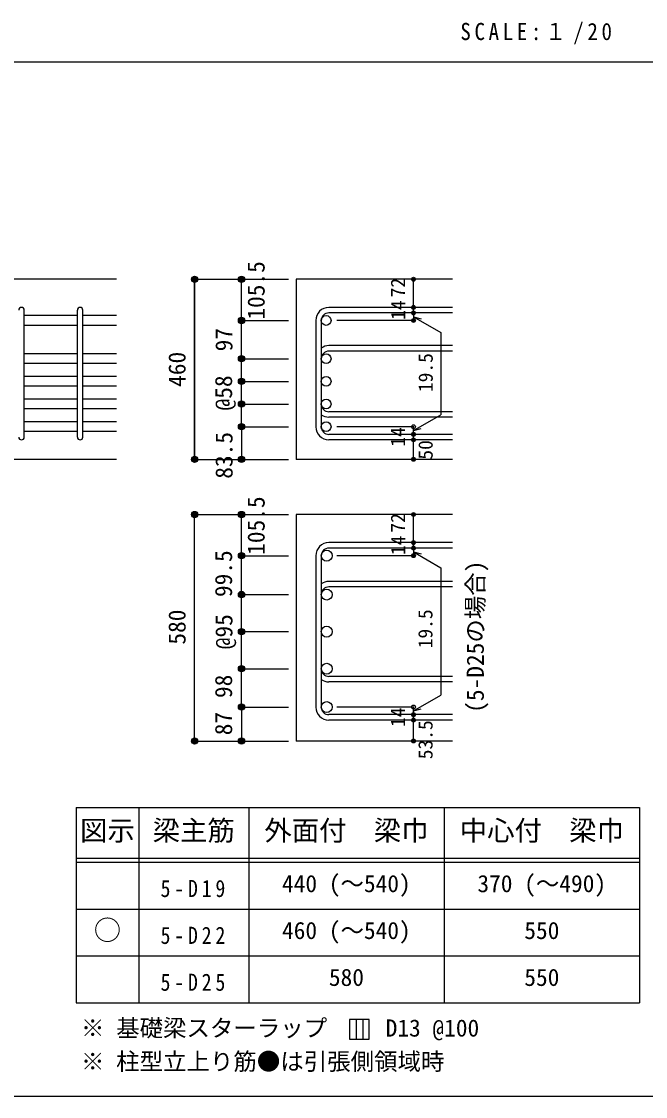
# Model space of a CAD drawing. Units: millimetres at full size, sheet at 1:20; details may follow other scales. Extents: x -3982 to 3969, y -2797 to 2801.
# Drawn here: x 825 to 2422, y -2797 to -45 of the extents above; entities that cross this region are included whole.
import ezdxf
from ezdxf.enums import TextEntityAlignment as Align

# ---------------------------------------------------------------- set-up
doc = ezdxf.new("R2010")
doc.units = ezdxf.units.MM
doc.header["$LTSCALE"] = 20
doc.header["$PDMODE"] = 32
doc.header["$PDSIZE"] = 10
for name, color, linetype in [('6-1_躯体線', 2, 'Continuous'), ('6-5_梁主筋', 7, 'Continuous'), ('6-6_S.T.P.', 7, 'Continuous'), ('6-7_文字', 7, 'Continuous'), ('6-D_寸法', 4, 'Continuous'), ('6-E_枠', 7, 'Continuous'), ('F-0_枠', 6, 'Continuous')]:
    doc.layers.add(name, color=color, linetype=linetype)
doc.styles.add('ＭＳ ゴシック', font='')
doc.styles.get('ＭＳ ゴシック').set_extended_font_data('MS Gothic')

msp = doc.modelspace()

# ---------------------------------------------------------------- linework, layer by layer
at = {"layer": '6-1_躯体線'}
for p, q in [((1068.29, -704.67), (68.29, -704.67)), ((1928.29, -704.67), (1528.29, -704.67)), ((1528.29, -704.67), (1528.29, -1165.67)), ((1068.29, -1165.67), (668.29, -1165.67)), ((1928.29, -1165.67), (1528.29, -1165.67)), ((1928.29, -1306.81), (1528.29, -1306.81)), ((1528.29, -1306.81), (1528.29, -1886.81)), ((1928.29, -1886.81), (1528.29, -1886.81))]:
    msp.add_line(p, q, dxfattribs=at)
at = {"layer": '6-5_梁主筋'}
for p, q in [((968.29, -797.72), (832.29, -797.72)), ((1068.29, -797.72), (982.29, -797.72)), ((968.29, -822.72), (832.29, -822.72)), ((1068.29, -822.72), (982.29, -822.72)), ((968.29, -895.67), (832.29, -895.67)), ((1068.29, -895.67), (982.29, -895.67)), ((968.29, -920.67), (832.29, -920.67)), ((1068.29, -920.67), (982.29, -920.67)), ((968.29, -953.67), (832.29, -953.67)), ((1068.29, -953.67), (982.29, -953.67)), ((968.29, -978.67), (832.29, -978.67)), ((1068.29, -978.67), (982.29, -978.67)), ((968.29, -1011.67), (832.29, -1011.67)), ((1068.29, -1011.67), (982.29, -1011.67)), ((968.29, -1036.67), (832.29, -1036.67)), ((1068.29, -1036.67), (982.29, -1036.67)), ((968.29, -1069.67), (832.29, -1069.67)), ((1068.29, -1069.67), (982.29, -1069.67)), ((968.29, -1094.67), (832.29, -1094.67)), ((1068.29, -1094.67), (982.29, -1094.67))]:
    msp.add_line(p, q, dxfattribs=at)
at = {"layer": '6-5_梁主筋', "color": 3}
for centre, radius in [((1604.79, -810.22), 12.5), ((1604.79, -908.17), 12.5), ((1604.79, -966.17), 12.5), ((1604.79, -1024.17), 12.5), ((1604.79, -1082.17), 12.5), ((1606.29, -1412.36), 14), ((1606.29, -1511.81), 14), ((1606.29, -1606.81), 14), ((1606.29, -1701.81), 14), ((1606.29, -1799.81), 14)]:
    msp.add_circle(centre, radius, dxfattribs=at)
at = {"layer": '6-6_S.T.P.'}
for p, q in [((832.29, -1108.67), (832.29, -784.11)), ((968.29, -1108.67), (968.29, -784.11)), ((982.29, -1108.67), (982.29, -784.11)), ((1928.29, -776.72), (1611.79, -776.72)), ((1928.29, -790.72), (1611.79, -790.72)), ((1578.29, -810.22), (1578.29, -1082.17)), ((1592.29, -810.22), (1592.29, -1082.17)), ((1928.29, -874.67), (1611.79, -874.67)), ((1928.29, -888.67), (1611.79, -888.67)), ((1928.29, -1043.67), (1611.79, -1043.67)), ((1928.29, -1057.67), (1611.79, -1057.67)), ((1928.29, -1101.67), (1611.79, -1101.67)), ((1928.29, -1115.67), (1611.79, -1115.67)), ((1928.29, -1378.86), (1611.79, -1378.86)), ((1928.29, -1392.86), (1611.79, -1392.86)), ((1578.29, -1412.36), (1578.29, -1799.81)), ((1592.29, -1412.36), (1592.29, -1799.81)), ((1928.29, -1478.31), (1611.79, -1478.31)), ((1928.29, -1492.31), (1611.79, -1492.31)), ((1928.29, -1721.31), (1611.79, -1721.31)), ((1928.29, -1735.31), (1611.79, -1735.31)), ((1928.29, -1819.31), (1611.79, -1819.31)), ((1928.29, -1833.31), (1611.79, -1833.31))]:
    msp.add_line(p, q, dxfattribs=at)
for centre, radius, start, end in [((825.29, -783.72), 7, 0, 180), ((975.29, -783.72), 7, 0, 180), ((1611.79, -810.22), 33.5, 90, 180), ((1611.79, -810.22), 19.5, 90, 180), ((1611.79, -908.17), 33.5, 90, 125.59765), ((1611.79, -908.17), 19.5, 90, 180), ((1611.79, -1024.17), 19.5, 180, 270), ((1611.79, -1024.17), 33.5, 234.40235, 270), ((1611.79, -1082.17), 33.5, 180, 270), ((1611.79, -1082.17), 19.5, 180, 270), ((825.29, -1108.67), 7, 180, 0), ((975.29, -1108.67), 7, 180, 0), ((1611.79, -1412.36), 33.5, 90, 180), ((1611.79, -1412.36), 19.5, 90, 180), ((1611.79, -1511.81), 33.5, 90, 125.59765), ((1611.79, -1511.81), 19.5, 90, 180), ((1611.79, -1701.81), 19.5, 180, 270), ((1611.79, -1701.81), 33.5, 234.40235, 270), ((1611.79, -1799.81), 33.5, 180, 270), ((1611.79, -1799.81), 19.5, 180, 270)]:
    msp.add_arc(centre, radius, start, end, dxfattribs=at)
at = {"layer": '6-7_文字'}
for p, q in [((1681.61, -2600.01), (1681.61, -2650.01)), ((1698.27, -2600.01), (1698.27, -2650.01))]:
    msp.add_line(p, q, dxfattribs=at)
msp.add_lwpolyline([(1664.94, -2650.01), (1714.94, -2650.01), (1714.94, -2600.01), (1664.94, -2600.01)], close=True, dxfattribs=at)
at = {"layer": '6-D_寸法'}
for p, q in [((1268.29, -704.67), (1388.29, -704.67)), ((1268.29, -704.67), (1388.29, -704.67)), ((1268.29, -704.67), (1388.29, -704.67)), ((1268.29, -704.67), (1268.29, -1165.67)), ((1268.29, -704.67), (1268.29, -1165.67)), ((1268.29, -1165.67), (1268.29, -704.67)), ((1388.29, -704.67), (1508.29, -704.67)), ((1388.29, -810.22), (1388.29, -704.67)), ((1828.29, -776.72), (1828.29, -704.67)), ((1828.29, -790.72), (1828.29, -776.72)), ((1828.29, -790.72), (1828.29, -810.22)), ((1388.29, -810.22), (1508.29, -810.22)), ((1388.29, -908.17), (1388.29, -810.22)), ((1828.29, -810.22), (1632.2, -810.22)), ((1828.29, -800.47), (1898.35, -840.92)), ((1828.29, -800.47), (1847.61, -805.65)), ((1898.35, -840.92), (1898.35, -1051.47)), ((1388.29, -908.17), (1508.29, -908.17)), ((1388.29, -1082.17), (1388.29, -908.17)), ((1388.29, -966.17), (1508.29, -966.17)), ((1388.29, -1024.17), (1508.29, -1024.17)), ((1828.29, -1091.92), (1898.35, -1051.47)), ((1388.29, -1082.17), (1508.29, -1082.17)), ((1388.29, -1082.17), (1388.29, -1165.67)), ((1828.29, -1082.17), (1632.2, -1082.17)), ((1828.29, -1101.67), (1828.29, -1082.17)), ((1828.29, -1091.92), (1847.61, -1086.75)), ((1828.29, -1115.67), (1828.29, -1101.67)), ((1828.29, -1165.67), (1828.29, -1115.67)), ((1268.29, -1165.67), (1388.29, -1165.67)), ((1388.29, -1165.67), (1508.29, -1165.67)), ((1268.29, -1306.81), (1388.29, -1306.81)), ((1268.29, -1306.81), (1388.29, -1306.81)), ((1268.29, -1306.81), (1388.29, -1306.81)), ((1268.29, -1886.81), (1268.29, -1306.81)), ((1388.29, -1306.81), (1508.29, -1306.81)), ((1388.29, -1412.36), (1388.29, -1306.81)), ((1828.29, -1378.86), (1828.29, -1306.81)), ((1828.29, -1392.86), (1828.29, -1378.86)), ((1828.29, -1392.86), (1828.29, -1412.36)), ((1828.29, -1402.61), (1898.35, -1443.06)), ((1828.29, -1402.61), (1847.61, -1407.79)), ((1388.29, -1412.36), (1508.29, -1412.36)), ((1388.29, -1510.31), (1388.29, -1412.36)), ((1828.29, -1412.36), (1632.2, -1412.36)), ((1898.35, -1443.06), (1898.35, -1769.11)), ((1388.29, -1799.81), (1388.29, -1510.31)), ((1388.29, -1511.81), (1508.29, -1511.81)), ((1388.29, -1606.81), (1508.29, -1606.81)), ((1388.29, -1701.81), (1508.29, -1701.81)), ((1828.29, -1809.56), (1898.35, -1769.11)), ((1388.29, -1799.81), (1508.29, -1799.81)), ((1388.29, -1799.81), (1388.29, -1886.81)), ((1828.29, -1799.81), (1632.2, -1799.81)), ((1828.29, -1819.31), (1828.29, -1799.81)), ((1828.29, -1809.56), (1847.61, -1804.39)), ((1828.29, -1833.31), (1828.29, -1819.31)), ((1828.29, -1886.81), (1828.29, -1833.31)), ((1268.29, -1886.81), (1388.29, -1886.81)), ((1388.29, -1886.81), (1508.29, -1886.81))]:
    msp.add_line(p, q, dxfattribs=at)
for centre, radius in [((1268.29, -704.67), 8), ((1268.29, -704.67), 7.2), ((1268.29, -704.67), 6.4), ((1268.29, -704.67), 5.6), ((1268.29, -704.67), 4.8), ((1268.29, -704.67), 4), ((1268.29, -704.67), 3.2), ((1268.29, -704.67), 2.4), ((1268.29, -704.67), 1.6), ((1268.29, -704.67), 0.8), ((1388.29, -704.67), 8), ((1388.29, -704.67), 7.2), ((1388.29, -704.67), 6.4), ((1388.29, -704.67), 5.6), ((1388.29, -704.67), 4.8), ((1388.29, -704.67), 4), ((1388.29, -704.67), 3.2), ((1388.29, -704.67), 2.4), ((1388.29, -704.67), 1.6), ((1388.29, -704.67), 0.8), ((1828.29, -704.67), 4), ((1828.29, -704.67), 3.6), ((1828.29, -704.67), 3.2), ((1828.29, -704.67), 2.8), ((1828.29, -704.67), 2.4), ((1828.29, -704.67), 2), ((1828.29, -704.67), 1.6), ((1828.29, -704.67), 1.2), ((1828.29, -704.67), 0.8), ((1828.29, -704.67), 0.4), ((1828.29, -776.72), 4), ((1828.29, -790.72), 4), ((1828.29, -776.72), 3.6), ((1828.29, -790.72), 3.6), ((1828.29, -776.72), 3.2), ((1828.29, -790.72), 3.2), ((1828.29, -776.72), 2.8), ((1828.29, -790.72), 2.8), ((1828.29, -776.72), 2.4), ((1828.29, -790.72), 2.4), ((1828.29, -776.72), 2), ((1828.29, -790.72), 2), ((1828.29, -776.72), 1.6), ((1828.29, -790.72), 1.6), ((1828.29, -776.72), 1.2), ((1828.29, -790.72), 1.2), ((1828.29, -776.72), 0.8), ((1828.29, -790.72), 0.8), ((1828.29, -776.72), 0.4), ((1828.29, -790.72), 0.4), ((1388.29, -810.22), 8), ((1388.29, -810.22), 7.2), ((1388.29, -810.22), 6.4), ((1388.29, -810.22), 5.6), ((1388.29, -810.22), 4.8), ((1388.29, -810.22), 4), ((1388.29, -810.22), 3.2), ((1388.29, -810.22), 2.4), ((1388.29, -810.22), 1.6), ((1388.29, -810.22), 0.8), ((1828.29, -810.22), 4), ((1828.29, -810.22), 3.6), ((1828.29, -810.22), 3.2), ((1828.29, -810.22), 2.8), ((1828.29, -810.22), 2.4), ((1828.29, -810.22), 2), ((1828.29, -810.22), 1.6), ((1828.29, -810.22), 1.2), ((1828.29, -810.22), 0.8), ((1828.29, -810.22), 0.4), ((1388.29, -908.17), 8), ((1388.29, -908.17), 7.2), ((1388.29, -908.17), 6.4), ((1388.29, -908.17), 5.6), ((1388.29, -908.17), 4.8), ((1388.29, -908.17), 4), ((1388.29, -908.17), 3.2), ((1388.29, -908.17), 2.4), ((1388.29, -908.17), 1.6), ((1388.29, -908.17), 0.8), ((1388.29, -966.17), 8), ((1388.29, -966.17), 7.2), ((1388.29, -966.17), 6.4), ((1388.29, -966.17), 5.6), ((1388.29, -966.17), 4.8), ((1388.29, -966.17), 4), ((1388.29, -966.17), 3.2), ((1388.29, -966.17), 2.4), ((1388.29, -966.17), 1.6), ((1388.29, -966.17), 0.8), ((1388.29, -1024.17), 8), ((1388.29, -1024.17), 7.2), ((1388.29, -1024.17), 6.4), ((1388.29, -1024.17), 5.6), ((1388.29, -1024.17), 4.8), ((1388.29, -1024.17), 4), ((1388.29, -1024.17), 3.2), ((1388.29, -1024.17), 2.4), ((1388.29, -1024.17), 1.6), ((1388.29, -1024.17), 0.8), ((1388.29, -1082.17), 8), ((1388.29, -1082.17), 7.2), ((1388.29, -1082.17), 6.4), ((1388.29, -1082.17), 5.6), ((1388.29, -1082.17), 4.8), ((1388.29, -1082.17), 4), ((1388.29, -1082.17), 3.2), ((1388.29, -1082.17), 2.4), ((1388.29, -1082.17), 1.6), ((1388.29, -1082.17), 0.8), ((1828.29, -1101.67), 4), ((1828.29, -1101.67), 3.6), ((1828.29, -1101.67), 3.2), ((1828.29, -1101.67), 2.8), ((1828.29, -1101.67), 2.4), ((1828.29, -1101.67), 2), ((1828.29, -1101.67), 1.6), ((1828.29, -1101.67), 1.2), ((1828.29, -1115.67), 4), ((1828.29, -1115.67), 3.6), ((1828.29, -1115.67), 3.2), ((1828.29, -1115.67), 2.8), ((1828.29, -1115.67), 2.4), ((1828.29, -1115.67), 2), ((1828.29, -1115.67), 1.6), ((1828.29, -1115.67), 1.2), ((1828.29, -1101.67), 0.8), ((1828.29, -1115.67), 0.8), ((1828.29, -1101.67), 0.4), ((1828.29, -1115.67), 0.4), ((1268.29, -1165.67), 8), ((1268.29, -1165.67), 7.2), ((1268.29, -1165.67), 6.4), ((1268.29, -1165.67), 5.6), ((1268.29, -1165.67), 4.8), ((1268.29, -1165.67), 4), ((1268.29, -1165.67), 3.2), ((1268.29, -1165.67), 2.4), ((1268.29, -1165.67), 1.6), ((1268.29, -1165.67), 0.8), ((1388.29, -1165.67), 8), ((1388.29, -1165.67), 7.2), ((1388.29, -1165.67), 6.4), ((1388.29, -1165.67), 5.6), ((1388.29, -1165.67), 4.8), ((1388.29, -1165.67), 4), ((1388.29, -1165.67), 3.2), ((1388.29, -1165.67), 2.4), ((1388.29, -1165.67), 1.6), ((1388.29, -1165.67), 0.8), ((1828.29, -1165.67), 4), ((1828.29, -1165.67), 3.6), ((1828.29, -1165.67), 3.2), ((1828.29, -1165.67), 2.8), ((1828.29, -1165.67), 2.4), ((1828.29, -1165.67), 2), ((1828.29, -1165.67), 1.6), ((1828.29, -1165.67), 1.2), ((1828.29, -1165.67), 0.8), ((1828.29, -1165.67), 0.4), ((1268.29, -1306.81), 8), ((1268.29, -1306.81), 7.2), ((1268.29, -1306.81), 6.4), ((1268.29, -1306.81), 5.6), ((1268.29, -1306.81), 4.8), ((1268.29, -1306.81), 4), ((1268.29, -1306.81), 3.2), ((1268.29, -1306.81), 2.4), ((1268.29, -1306.81), 1.6), ((1268.29, -1306.81), 0.8), ((1388.29, -1306.81), 8), ((1388.29, -1306.81), 7.2), ((1388.29, -1306.81), 6.4), ((1388.29, -1306.81), 5.6), ((1388.29, -1306.81), 4.8), ((1388.29, -1306.81), 4), ((1388.29, -1306.81), 3.2), ((1388.29, -1306.81), 2.4), ((1388.29, -1306.81), 1.6), ((1388.29, -1306.81), 0.8), ((1828.29, -1306.81), 4), ((1828.29, -1306.81), 3.6), ((1828.29, -1306.81), 3.2), ((1828.29, -1306.81), 2.8), ((1828.29, -1306.81), 2.4), ((1828.29, -1306.81), 2), ((1828.29, -1306.81), 1.6), ((1828.29, -1306.81), 1.2), ((1828.29, -1306.81), 0.8), ((1828.29, -1306.81), 0.4), ((1828.29, -1378.86), 4), ((1828.29, -1378.86), 3.6), ((1828.29, -1378.86), 3.2), ((1828.29, -1392.86), 4), ((1828.29, -1392.86), 3.6), ((1828.29, -1392.86), 3.2), ((1828.29, -1378.86), 2.8), ((1828.29, -1392.86), 2.8), ((1828.29, -1378.86), 2.4), ((1828.29, -1392.86), 2.4), ((1828.29, -1378.86), 2), ((1828.29, -1392.86), 2), ((1828.29, -1378.86), 1.6), ((1828.29, -1392.86), 1.6), ((1828.29, -1378.86), 1.2), ((1828.29, -1392.86), 1.2), ((1828.29, -1378.86), 0.8), ((1828.29, -1392.86), 0.8), ((1828.29, -1378.86), 0.4), ((1828.29, -1392.86), 0.4), ((1388.29, -1412.36), 8), ((1388.29, -1412.36), 7.2), ((1388.29, -1412.36), 6.4), ((1388.29, -1412.36), 5.6), ((1388.29, -1412.36), 4.8), ((1388.29, -1412.36), 4), ((1388.29, -1412.36), 3.2), ((1388.29, -1412.36), 2.4), ((1388.29, -1412.36), 1.6), ((1388.29, -1412.36), 0.8), ((1828.29, -1412.36), 4), ((1828.29, -1412.36), 3.6), ((1828.29, -1412.36), 3.2), ((1828.29, -1412.36), 2.8), ((1828.29, -1412.36), 2.4), ((1828.29, -1412.36), 2), ((1828.29, -1412.36), 1.6), ((1828.29, -1412.36), 1.2), ((1828.29, -1412.36), 0.8), ((1828.29, -1412.36), 0.4), ((1388.29, -1511.81), 8), ((1388.29, -1511.81), 7.2), ((1388.29, -1511.81), 6.4), ((1388.29, -1511.81), 5.6), ((1388.29, -1511.81), 4.8), ((1388.29, -1511.81), 4), ((1388.29, -1511.81), 3.2), ((1388.29, -1511.81), 2.4), ((1388.29, -1511.81), 1.6), ((1388.29, -1511.81), 0.8), ((1388.29, -1606.81), 8), ((1388.29, -1606.81), 7.2), ((1388.29, -1606.81), 6.4), ((1388.29, -1606.81), 5.6), ((1388.29, -1606.81), 4.8), ((1388.29, -1606.81), 4), ((1388.29, -1606.81), 3.2), ((1388.29, -1606.81), 2.4), ((1388.29, -1606.81), 1.6), ((1388.29, -1606.81), 0.8), ((1388.29, -1701.81), 8), ((1388.29, -1701.81), 7.2), ((1388.29, -1701.81), 6.4), ((1388.29, -1701.81), 5.6), ((1388.29, -1701.81), 4.8), ((1388.29, -1701.81), 4), ((1388.29, -1701.81), 3.2), ((1388.29, -1701.81), 2.4), ((1388.29, -1701.81), 1.6), ((1388.29, -1701.81), 0.8), ((1388.29, -1799.81), 8), ((1388.29, -1799.81), 7.2), ((1388.29, -1799.81), 6.4), ((1388.29, -1799.81), 5.6), ((1388.29, -1799.81), 4.8), ((1388.29, -1799.81), 4), ((1388.29, -1799.81), 3.2), ((1388.29, -1799.81), 2.4), ((1388.29, -1799.81), 1.6), ((1388.29, -1799.81), 0.8), ((1828.29, -1819.31), 4), ((1828.29, -1819.31), 3.6), ((1828.29, -1819.31), 3.2), ((1828.29, -1833.31), 4), ((1828.29, -1833.31), 3.6), ((1828.29, -1833.31), 3.2), ((1828.29, -1819.31), 2.8), ((1828.29, -1833.31), 2.8), ((1828.29, -1819.31), 2.4), ((1828.29, -1833.31), 2.4), ((1828.29, -1819.31), 2), ((1828.29, -1833.31), 2), ((1828.29, -1819.31), 1.6), ((1828.29, -1833.31), 1.6), ((1828.29, -1819.31), 1.2), ((1828.29, -1833.31), 1.2), ((1828.29, -1819.31), 0.8), ((1828.29, -1833.31), 0.8), ((1828.29, -1819.31), 0.4), ((1828.29, -1833.31), 0.4), ((1268.29, -1886.81), 8), ((1268.29, -1886.81), 7.2), ((1268.29, -1886.81), 6.4), ((1268.29, -1886.81), 5.6), ((1268.29, -1886.81), 4.8), ((1268.29, -1886.81), 4), ((1268.29, -1886.81), 3.2), ((1268.29, -1886.81), 2.4), ((1268.29, -1886.81), 1.6), ((1268.29, -1886.81), 0.8), ((1388.29, -1886.81), 8), ((1388.29, -1886.81), 7.2), ((1388.29, -1886.81), 6.4), ((1388.29, -1886.81), 5.6), ((1388.29, -1886.81), 4.8), ((1388.29, -1886.81), 4), ((1388.29, -1886.81), 3.2), ((1388.29, -1886.81), 2.4), ((1388.29, -1886.81), 1.6), ((1388.29, -1886.81), 0.8), ((1828.29, -1886.81), 4), ((1828.29, -1886.81), 3.6), ((1828.29, -1886.81), 3.2), ((1828.29, -1886.81), 2.8), ((1828.29, -1886.81), 2.4), ((1828.29, -1886.81), 2), ((1828.29, -1886.81), 1.6), ((1828.29, -1886.81), 1.2), ((1828.29, -1886.81), 0.8), ((1828.29, -1886.81), 0.4)]:
    msp.add_circle(centre, radius, dxfattribs=at)
at = {"layer": '6-D_寸法', "color": 7}
for p in [(1268.29, -704.67), (1268.29, -704.67), (1388.29, -704.67), (1388.29, -704.67), (1828.29, -704.67), (1828.29, -776.72), (1828.29, -790.72), (1388.29, -810.22), (1388.29, -810.22), (1828.29, -810.22), (1388.29, -908.17), (1388.29, -908.17), (1388.29, -966.17), (1388.29, -966.17), (1388.29, -1024.17), (1388.29, -1024.17), (1388.29, -1082.17), (1388.29, -1082.17), (1828.29, -1082.17), (1828.29, -1082.17), (1828.29, -1101.67), (1828.29, -1115.67), (1268.29, -1165.67), (1268.29, -1165.67), (1388.29, -1165.67), (1388.29, -1165.67), (1828.29, -1165.67), (1268.29, -1306.81), (1388.29, -1306.81), (1828.29, -1306.81), (1828.29, -1378.86), (1828.29, -1392.86), (1388.29, -1412.36), (1828.29, -1412.36), (1388.29, -1511.81), (1388.29, -1606.81), (1388.29, -1701.81), (1388.29, -1799.81), (1828.29, -1799.81), (1828.29, -1799.81), (1828.29, -1819.31), (1828.29, -1833.31), (1268.29, -1886.81), (1388.29, -1886.81), (1828.29, -1886.81)]:
    msp.add_point(p, dxfattribs=at)
at = {"layer": '6-E_枠', "color": 3}
for p, q in [((965.14, -2056.95), (965.14, -2556.95)), ((965.14, -2056.95), (2406.83, -2056.95)), ((2406.83, -2056.95), (2406.83, -2556.95)), ((965.14, -2556.95), (2406.83, -2556.95))]:
    msp.add_line(p, q, dxfattribs=at)
at = {"layer": '6-E_枠'}
for p, q in [((1125.14, -2056.95), (1125.14, -2556.95)), ((1406.83, -2056.95), (1406.83, -2556.95)), ((1906.83, -2056.95), (1906.83, -2556.95)), ((965.14, -2186.95), (2406.83, -2186.95)), ((965.14, -2196.95), (2406.83, -2196.95)), ((965.14, -2316.95), (2406.83, -2316.95)), ((965.14, -2436.95), (2406.83, -2436.95))]:
    msp.add_line(p, q, dxfattribs=at)
at = {"layer": 'F-0_枠', "color": 2}
msp.add_line((-3981.92, -148.03), (2482.4, -148.03), dxfattribs=at)
at = {"layer": 'F-0_枠'}
msp.add_line((3969.4, -2796.83), (-3981.92, -2796.83), dxfattribs=at)

# ---------------------------------------------------------------- texts
at = {"layer": '6-7_文字', "style": 'ＭＳ ゴシック'}
msp.add_text('(5-D25の場合)', height=43.99, rotation=90, dxfattribs=at).set_placement((2021.51, -1814.55), align=Align.BOTTOM_LEFT)
at = {"layer": '6-7_文字', "color": 2, "style": 'ＭＳ ゴシック'}
for s, p in [('図示', (975.14, -2156.95)), ('梁主筋', (1160.98, -2156.95)), ('外面付\u3000梁巾', (1446.83, -2156.95)), ('中心付\u3000梁巾', (1946.83, -2156.95)), ('○', (1010.14, -2411.95))]:
    msp.add_text(s, height=51.32, dxfattribs=at).set_placement(p, align=Align.BOTTOM_LEFT)
at = {"layer": '6-7_文字', "style": 'ＭＳ ゴシック'}
for s, p in [('440 (～540)', (1491.83, -2286.95)), ('370 (～490)', (1991.83, -2286.95)), ('460 (～540)', (1491.83, -2406.95)), ('550', (2111.83, -2406.95)), ('580', (1611.83, -2526.95)), ('550', (2111.83, -2526.95)), ('※ 基礎梁スターラップ     D13 @100', (977.51, -2656.67)), ('※ 柱型立上り筋●は引張側領域時', (977.51, -2742.34))]:
    msp.add_text(s, height=43.99, dxfattribs=at).set_placement(p, align=Align.BOTTOM_LEFT)
at = {"layer": '6-7_文字', "color": 2, "insert": (1948.17, -103.03), "char_height": 43.99, "attachment_point": 7, "style": 'ＭＳ ゴシック'}
msp.add_mtext('\\T1.34;\\W0.9;SCALE:１/20', dxfattribs=at)
at = {"layer": '6-7_文字', "char_height": 43.99, "attachment_point": 7, "style": 'ＭＳ ゴシック'}
for s, insert in [('\\T1.38;\\W0.85;5-D19', (1180.98, -2286.95)), ('\\T1.38;\\W0.85;5-D22', (1180.98, -2406.95)), ('\\T1.38;\\W0.85;5-D25', (1180.98, -2526.95))]:
    msp.add_mtext(s, dxfattribs=dict(at, insert=insert))
at = {"layer": '6-D_寸法', "style": 'ＭＳ ゴシック'}
for s, height, p in [('105.5', 43.99, (1460.67, -808)), ('72', 36.66, (1817.76, -751.1)), ('14', 36.66, (1818.29, -808.65)), ('97', 43.99, (1378.29, -889.2)), ('460', 43.99, (1258.29, -980.17)), ('19.5', 36.66, (1888.55, -993.5)), ('@58', 43.99, (1377.33, -1040.49)), ('83.5', 43.99, (1378.55, -1215.35)), ('14', 36.66, (1817.63, -1133.34)), ('50', 36.66, (1888.36, -1166.47)), ('105.5', 43.99, (1460.67, -1410.14)), ('72', 36.66, (1817.76, -1353.24)), ('14', 36.66, (1818.29, -1410.79)), ('99.5', 43.99, (1377.32, -1518.23)), ('580', 43.99, (1258.29, -1640.06)), ('@95', 43.99, (1378.29, -1651.81)), ('19.5', 36.66, (1887.88, -1649.42)), ('98', 43.99, (1377.32, -1776.74)), ('87', 43.99, (1377.32, -1872.03)), ('14', 36.66, (1817.63, -1850.98)), ('53.5', 36.66, (1888.12, -1933.44))]:
    msp.add_text(s, height=height, rotation=90, dxfattribs=at).set_placement(p, align=Align.BOTTOM_LEFT)

doc.saveas('drawing.dxf')
